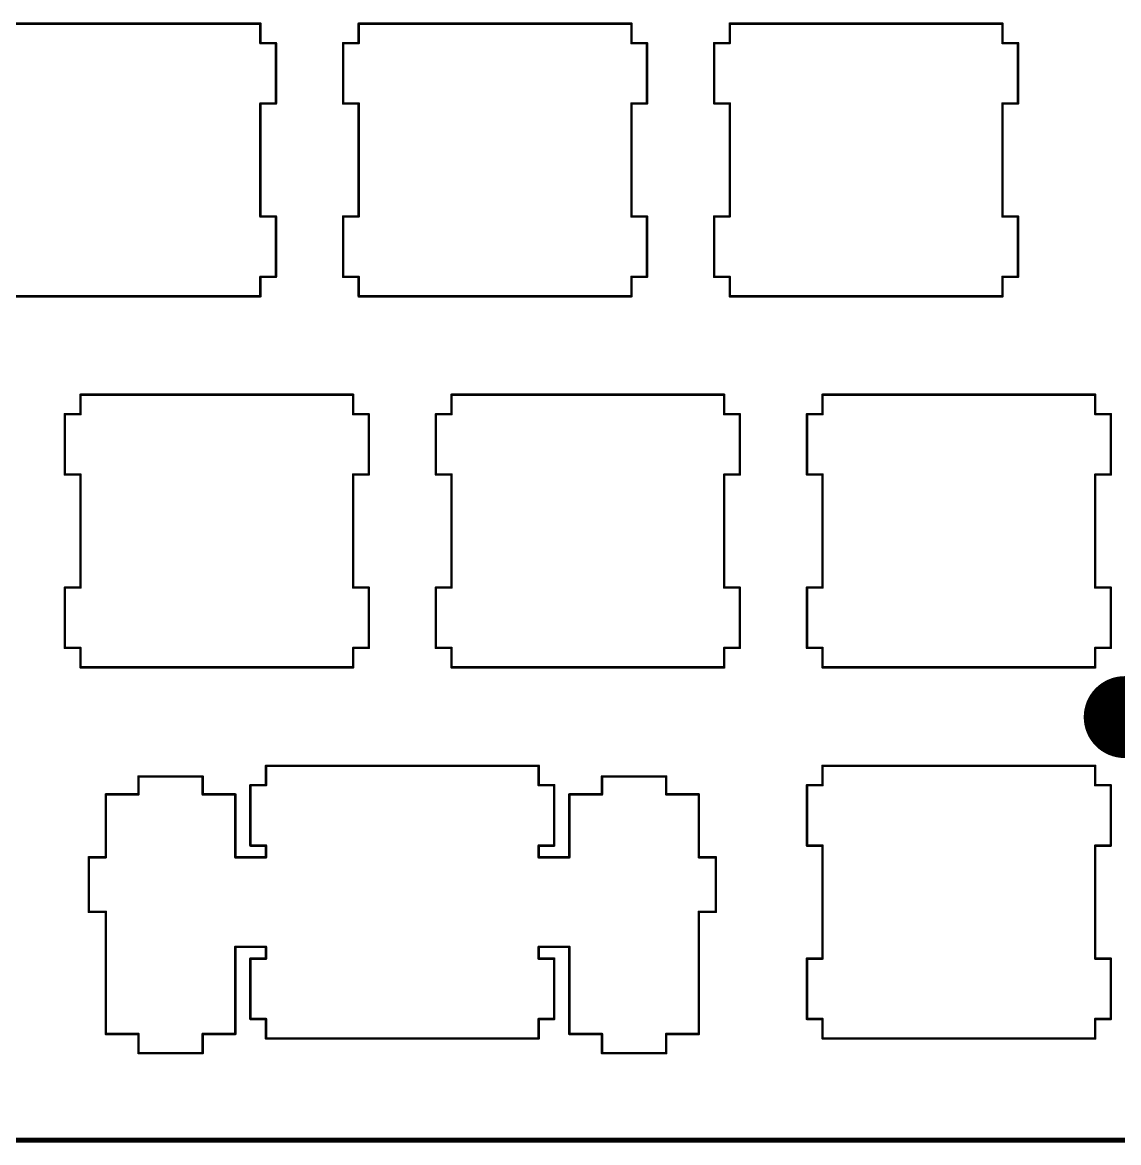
# Model space of a CAD drawing. Extents: x 43 to 335, y 43 to 163.
# Drawn here: x 236.3 to 292.6, y 43.2 to 100.7 of the extents above; entities that cross this region are included whole.
import ezdxf

# ---------------------------------------------------------------- set-up
doc = ezdxf.new("R2010")
doc.units = 0
doc.layers.get('0').update_dxf_attribs({"linetype": 'CONTINUOUS'})
for name, color, linetype in [('BOTTOMLAYER', 5, 'CONTINUOUS'), ('BOTTOMSOLDER', 6, 'CONTINUOUS'), ('MECHANICAL2', 216, 'CONTINUOUS'), ('MULTILAYER', 9, 'CONTINUOUS'), ('PADHOLELAYER', 156, 'CONTINUOUS'), ('TOPLAYER', 1, 'CONTINUOUS'), ('TOPSOLDER', 216, 'CONTINUOUS')]:
    doc.layers.add(name, color=color, linetype=linetype)

# ---------------------------------------------------------------- blocks, each defined once
blk = doc.blocks.new('M2______3')
at = {"layer": 'BOTTOMLAYER', "const_width": 4}
blk.add_lwpolyline([(1, 0), (-1, 0)], dxfattribs=at)
at = {"layer": 'BOTTOMLAYER', "const_width": 2}
for points in [[(-2, 0, 1), (0, 0, 1)], [(0, 0, 1), (2, 0, 1)]]:
    blk.add_lwpolyline(points, format="xyb", close=True, dxfattribs=at)
at = {"layer": 'BOTTOMSOLDER', "const_width": 4.203}
blk.add_lwpolyline([(1, 0), (-1, 0)], dxfattribs=at)
at = {"layer": 'BOTTOMSOLDER', "const_width": 2.102}
for points in [[(-2.051, 0, 1), (0.051, 0, 1)], [(-0.051, 0, 1), (2.051, 0, 1)]]:
    blk.add_lwpolyline(points, format="xyb", close=True, dxfattribs=at)
at = {"layer": 'MULTILAYER', "const_width": 4}
blk.add_lwpolyline([(1, 0), (-1, 0)], dxfattribs=at)
at = {"layer": 'MULTILAYER', "const_width": 2}
for points in [[(-2, 0, 1), (0, 0, 1)], [(0, 0, 1), (2, 0, 1)]]:
    blk.add_lwpolyline(points, format="xyb", close=True, dxfattribs=at)
at = {"layer": 'PADHOLELAYER', "const_width": 1}
blk.add_lwpolyline([(-0.5, 0, 1), (0.5, 0, 1)], format="xyb", close=True, dxfattribs=at)
at = {"layer": 'TOPLAYER', "const_width": 4}
blk.add_lwpolyline([(1, 0), (-1, 0)], dxfattribs=at)
at = {"layer": 'TOPLAYER', "const_width": 2}
for points in [[(-2, 0, 1), (0, 0, 1)], [(0, 0, 1), (2, 0, 1)]]:
    blk.add_lwpolyline(points, format="xyb", close=True, dxfattribs=at)
at = {"layer": 'TOPSOLDER', "const_width": 4.203}
blk.add_lwpolyline([(1, 0), (-1, 0)], dxfattribs=at)
at = {"layer": 'TOPSOLDER', "const_width": 2.102}
for points in [[(-2.051, 0, 1), (0.051, 0, 1)], [(-0.051, 0, 1), (2.051, 0, 1)]]:
    blk.add_lwpolyline(points, format="xyb", close=True, dxfattribs=at)

msp = doc.modelspace()

# ---------------------------------------------------------------- linework, layer by layer
at = {"layer": 'MECHANICAL2'}
for points, const_width in [([(234.503, 100.625), (248.504, 100.625)], 0.127), ([(248.504, 99.626), (248.504, 100.625)], 0.127), ([(253.553, 99.626), (253.553, 100.625)], 0.127), ([(253.553, 100.625), (267.554, 100.625)], 0.127), ([(267.554, 99.626), (267.554, 100.625)], 0.127), ([(272.603, 99.626), (272.603, 100.625)], 0.127), ([(272.603, 100.625), (286.604, 100.625)], 0.127), ([(286.604, 99.626), (286.604, 100.625)], 0.127), ([(248.504, 99.626), (249.303, 99.626)], 0.127), ([(249.303, 96.527), (249.303, 99.626)], 0.127), ([(252.754, 99.626), (253.553, 99.626)], 0.127), ([(252.754, 96.527), (252.754, 99.626)], 0.127), ([(267.554, 99.626), (268.353, 99.626)], 0.127), ([(268.353, 96.527), (268.353, 99.626)], 0.127), ([(271.804, 99.626), (272.603, 99.626)], 0.127), ([(271.804, 96.527), (271.804, 99.626)], 0.127), ([(286.604, 99.626), (287.403, 99.626)], 0.127), ([(287.403, 96.527), (287.403, 99.626)], 0.127), ([(248.504, 90.725), (248.504, 96.527)], 0.127), ([(248.504, 96.527), (249.303, 96.527)], 0.127), ([(252.754, 96.527), (253.553, 96.527)], 0.127), ([(253.553, 90.725), (253.553, 96.527)], 0.127), ([(267.554, 90.725), (267.554, 96.527)], 0.127), ([(267.554, 96.527), (268.353, 96.527)], 0.127), ([(271.804, 96.527), (272.603, 96.527)], 0.127), ([(272.603, 90.725), (272.603, 96.527)], 0.127), ([(286.604, 90.725), (286.604, 96.527)], 0.127), ([(286.604, 96.527), (287.403, 96.527)], 0.127), ([(248.504, 90.725), (249.303, 90.725)], 0.127), ([(249.303, 87.626), (249.303, 90.725)], 0.127), ([(252.754, 90.725), (253.553, 90.725)], 0.127), ([(252.754, 87.626), (252.754, 90.725)], 0.127), ([(267.554, 90.725), (268.353, 90.725)], 0.127), ([(268.353, 87.626), (268.353, 90.725)], 0.127), ([(271.804, 90.725), (272.603, 90.725)], 0.127), ([(271.804, 87.626), (271.804, 90.725)], 0.127), ([(286.604, 90.725), (287.403, 90.725)], 0.127), ([(287.403, 87.626), (287.403, 90.725)], 0.127), ([(248.504, 86.626), (248.504, 87.626)], 0.127), ([(248.504, 87.626), (249.303, 87.626)], 0.127), ([(252.754, 87.626), (253.553, 87.626)], 0.127), ([(253.553, 86.626), (253.553, 87.626)], 0.127), ([(267.554, 86.626), (267.554, 87.626)], 0.127), ([(267.554, 87.626), (268.353, 87.626)], 0.127), ([(271.804, 87.626), (272.603, 87.626)], 0.127), ([(272.603, 86.626), (272.603, 87.626)], 0.127), ([(286.604, 86.626), (286.604, 87.626)], 0.127), ([(286.604, 87.626), (287.403, 87.626)], 0.127), ([(234.503, 86.626), (248.504, 86.626)], 0.127), ([(253.553, 86.626), (267.554, 86.626)], 0.127), ([(272.603, 86.626), (286.604, 86.626)], 0.127), ([(239.267, 80.576), (239.267, 81.575)], 0.127), ([(239.267, 81.575), (253.267, 81.575)], 0.127), ([(253.267, 80.576), (253.267, 81.575)], 0.127), ([(258.317, 80.576), (258.317, 81.575)], 0.127), ([(258.317, 81.575), (272.317, 81.575)], 0.127), ([(272.317, 80.576), (272.317, 81.575)], 0.127), ([(277.367, 80.576), (277.367, 81.575)], 0.127), ([(277.367, 81.575), (291.367, 81.575)], 0.127), ([(291.367, 80.576), (291.367, 81.575)], 0.127), ([(238.466, 80.576), (239.267, 80.576)], 0.127), ([(238.466, 77.477), (238.466, 80.576)], 0.127), ([(253.267, 80.576), (254.067, 80.576)], 0.127), ([(254.067, 77.477), (254.067, 80.576)], 0.127), ([(257.516, 80.576), (258.317, 80.576)], 0.127), ([(257.516, 77.477), (257.516, 80.576)], 0.127), ([(272.317, 80.576), (273.117, 80.576)], 0.127), ([(273.117, 77.477), (273.117, 80.576)], 0.127), ([(276.566, 80.576), (277.367, 80.576)], 0.127), ([(276.566, 77.477), (276.566, 80.576)], 0.127), ([(291.367, 80.576), (292.167, 80.576)], 0.127), ([(292.167, 77.477), (292.167, 80.576)], 0.127), ([(238.466, 77.477), (239.267, 77.477)], 0.127), ([(239.267, 71.675), (239.267, 77.477)], 0.127), ([(253.267, 71.675), (253.267, 77.477)], 0.127), ([(253.267, 77.477), (254.067, 77.477)], 0.127), ([(257.516, 77.477), (258.317, 77.477)], 0.127), ([(258.317, 71.675), (258.317, 77.477)], 0.127), ([(272.317, 71.675), (272.317, 77.477)], 0.127), ([(272.317, 77.477), (273.117, 77.477)], 0.127), ([(276.566, 77.477), (277.367, 77.477)], 0.127), ([(277.367, 71.675), (277.367, 77.477)], 0.127), ([(291.367, 71.675), (291.367, 77.477)], 0.127), ([(291.367, 77.477), (292.167, 77.477)], 0.127), ([(238.466, 71.675), (239.267, 71.675)], 0.127), ([(238.466, 68.576), (238.466, 71.675)], 0.127), ([(253.267, 71.675), (254.067, 71.675)], 0.127), ([(254.067, 68.576), (254.067, 71.675)], 0.127), ([(257.516, 71.675), (258.317, 71.675)], 0.127), ([(257.516, 68.576), (257.516, 71.675)], 0.127), ([(272.317, 71.675), (273.117, 71.675)], 0.127), ([(273.117, 68.576), (273.117, 71.675)], 0.127), ([(276.566, 71.675), (277.367, 71.675)], 0.127), ([(276.566, 68.576), (276.566, 71.675)], 0.127), ([(291.367, 71.675), (292.167, 71.675)], 0.127), ([(292.167, 68.576), (292.167, 71.675)], 0.127), ([(238.466, 68.576), (239.267, 68.576)], 0.127), ([(239.267, 67.576), (239.267, 68.576)], 0.127), ([(253.267, 67.576), (253.267, 68.576)], 0.127), ([(253.267, 68.576), (254.067, 68.576)], 0.127), ([(257.516, 68.576), (258.317, 68.576)], 0.127), ([(258.317, 67.576), (258.317, 68.576)], 0.127), ([(272.317, 67.576), (272.317, 68.576)], 0.127), ([(272.317, 68.576), (273.117, 68.576)], 0.127), ([(276.566, 68.576), (277.367, 68.576)], 0.127), ([(277.367, 67.576), (277.367, 68.576)], 0.127), ([(291.367, 67.576), (291.367, 68.576)], 0.127), ([(291.367, 68.576), (292.167, 68.576)], 0.127), ([(239.267, 67.576), (253.267, 67.576)], 0.127), ([(258.317, 67.576), (272.317, 67.576)], 0.127), ([(277.367, 67.576), (291.367, 67.576)], 0.127), ([(248.792, 61.526), (248.792, 62.526)], 0.127), ([(248.792, 62.526), (262.792, 62.526)], 0.127), ([(262.792, 61.526), (262.792, 62.526)], 0.127), ([(277.367, 61.526), (277.367, 62.526)], 0.127), ([(277.367, 62.526), (291.367, 62.526)], 0.127), ([(291.367, 61.526), (291.367, 62.526)], 0.127), ([(242.242, 61.977), (245.541, 61.977)], 0.127), ([(242.242, 61.056), (242.242, 61.977)], 0.127), ([(245.541, 61.056), (245.541, 61.977)], 0.127), ([(247.991, 61.526), (248.792, 61.526)], 0.127), ([(247.991, 58.427), (247.991, 61.526)], 0.127), ([(262.792, 61.526), (263.592, 61.526)], 0.127), ([(263.592, 58.427), (263.592, 61.526)], 0.127), ([(266.041, 61.977), (269.342, 61.977)], 0.127), ([(266.041, 61.056), (266.041, 61.977)], 0.127), ([(269.342, 61.056), (269.342, 61.977)], 0.127), ([(276.566, 61.526), (277.367, 61.526)], 0.127), ([(276.566, 58.427), (276.566, 61.526)], 0.127), ([(291.367, 61.526), (292.167, 61.526)], 0.127), ([(292.167, 58.427), (292.167, 61.526)], 0.127), ([(240.567, 61.056), (242.242, 61.056)], 0.127), ([(240.567, 57.826), (240.567, 61.056)], 0.127), ([(245.541, 61.056), (247.217, 61.056)], 0.127), ([(247.217, 57.826), (247.217, 61.056)], 0.127), ([(264.367, 61.056), (266.041, 61.056)], 0.127), ([(264.367, 57.826), (264.367, 61.056)], 0.127), ([(269.342, 61.056), (271.017, 61.056)], 0.127), ([(271.017, 57.826), (271.017, 61.056)], 0.127), ([(247.991, 58.427), (248.792, 58.427)], 0.127), ([(248.792, 57.826), (248.792, 58.427)], 0.127), ([(262.792, 57.826), (262.792, 58.427)], 0.127), ([(262.792, 58.427), (263.592, 58.427)], 0.127), ([(276.566, 58.427), (277.367, 58.427)], 0.127), ([(277.367, 52.625), (277.367, 58.427)], 0.127), ([(291.367, 52.625), (291.367, 58.427)], 0.127), ([(291.367, 58.427), (292.167, 58.427)], 0.127), ([(239.692, 57.826), (240.567, 57.826)], 0.127), ([(239.692, 55.027), (239.692, 57.826)], 0.127), ([(247.217, 57.826), (248.792, 57.826)], 0.127), ([(262.792, 57.826), (264.367, 57.826)], 0.127), ([(271.017, 57.826), (271.892, 57.826)], 0.127), ([(271.892, 55.027), (271.892, 57.826)], 0.127), ([(239.692, 55.027), (240.567, 55.027)], 0.127), ([(240.567, 48.757), (240.567, 55.027)], 0.127), ([(271.017, 48.757), (271.017, 55.027)], 0.127), ([(271.017, 55.027), (271.892, 55.027)], 0.127), ([(247.217, 48.757), (247.217, 53.226)], 0.127), ([(247.217, 53.226), (248.792, 53.226)], 0.127), ([(248.792, 52.625), (248.792, 53.226)], 0.127), ([(262.792, 52.625), (262.792, 53.226)], 0.127), ([(262.792, 53.226), (264.367, 53.226)], 0.127), ([(264.367, 48.757), (264.367, 53.226)], 0.127), ([(247.991, 52.625), (248.792, 52.625)], 0.127), ([(247.991, 49.526), (247.991, 52.625)], 0.127), ([(262.792, 52.625), (263.592, 52.625)], 0.127), ([(263.592, 49.526), (263.592, 52.625)], 0.127), ([(276.566, 52.625), (277.367, 52.625)], 0.127), ([(276.566, 49.526), (276.566, 52.625)], 0.127), ([(291.367, 52.625), (292.167, 52.625)], 0.127), ([(292.167, 49.526), (292.167, 52.625)], 0.127), ([(247.991, 49.526), (248.792, 49.526)], 0.127), ([(248.792, 48.527), (248.792, 49.526)], 0.127), ([(262.792, 48.527), (262.792, 49.526)], 0.127), ([(262.792, 49.526), (263.592, 49.526)], 0.127), ([(276.566, 49.526), (277.367, 49.526)], 0.127), ([(277.367, 48.527), (277.367, 49.526)], 0.127), ([(291.367, 48.527), (291.367, 49.526)], 0.127), ([(291.367, 49.526), (292.167, 49.526)], 0.127), ([(240.567, 48.757), (242.242, 48.757)], 0.127), ([(242.242, 47.776), (242.242, 48.757)], 0.127), ([(245.541, 47.776), (245.541, 48.757)], 0.127), ([(245.541, 48.757), (247.217, 48.757)], 0.127), ([(248.792, 48.527), (262.792, 48.527)], 0.127), ([(264.367, 48.757), (266.041, 48.757)], 0.127), ([(266.041, 47.776), (266.041, 48.757)], 0.127), ([(269.342, 47.776), (269.342, 48.757)], 0.127), ([(269.342, 48.757), (271.017, 48.757)], 0.127), ([(277.367, 48.527), (291.367, 48.527)], 0.127), ([(242.242, 47.776), (245.541, 47.776)], 0.127), ([(266.041, 47.776), (269.342, 47.776)], 0.127), ([(43.688, 43.307), (334.391, 43.307)], 0.254)]:
    msp.add_lwpolyline(points, dxfattribs=dict(at, const_width=const_width))
at = {"layer": 'MECHANICAL2', "const_width": 0.0635}
for points in [[(248.472, 100.625, 1), (248.536, 100.625, 1)], [(248.472, 100.625, 1), (248.536, 100.625, 1)], [(253.521, 100.625, 1), (253.585, 100.625, 1)], [(253.521, 100.625, 1), (253.585, 100.625, 1)], [(267.522, 100.625, 1), (267.586, 100.625, 1)], [(267.522, 100.625, 1), (267.586, 100.625, 1)], [(272.571, 100.625, 1), (272.635, 100.625, 1)], [(272.571, 100.625, 1), (272.635, 100.625, 1)], [(286.572, 100.625, 1), (286.636, 100.625, 1)], [(286.572, 100.625, 1), (286.636, 100.625, 1)], [(248.472, 99.626, 1), (248.536, 99.626, 1)], [(248.472, 99.626, 1), (248.536, 99.626, 1)], [(249.271, 99.626, 1), (249.335, 99.626, 1)], [(249.271, 99.626, 1), (249.335, 99.626, 1)], [(252.722, 99.626, 1), (252.786, 99.626, 1)], [(252.722, 99.626, 1), (252.786, 99.626, 1)], [(253.521, 99.626, 1), (253.585, 99.626, 1)], [(253.521, 99.626, 1), (253.585, 99.626, 1)], [(267.522, 99.626, 1), (267.586, 99.626, 1)], [(267.522, 99.626, 1), (267.586, 99.626, 1)], [(268.321, 99.626, 1), (268.385, 99.626, 1)], [(268.321, 99.626, 1), (268.385, 99.626, 1)], [(271.772, 99.626, 1), (271.836, 99.626, 1)], [(271.772, 99.626, 1), (271.836, 99.626, 1)], [(272.571, 99.626, 1), (272.635, 99.626, 1)], [(272.571, 99.626, 1), (272.635, 99.626, 1)], [(286.572, 99.626, 1), (286.636, 99.626, 1)], [(286.572, 99.626, 1), (286.636, 99.626, 1)], [(287.371, 99.626, 1), (287.435, 99.626, 1)], [(287.371, 99.626, 1), (287.435, 99.626, 1)], [(248.472, 96.527, 1), (248.536, 96.527, 1)], [(248.472, 96.527, 1), (248.536, 96.527, 1)], [(249.271, 96.527, 1), (249.335, 96.527, 1)], [(249.271, 96.527, 1), (249.335, 96.527, 1)], [(252.722, 96.527, 1), (252.786, 96.527, 1)], [(252.722, 96.527, 1), (252.786, 96.527, 1)], [(253.521, 96.527, 1), (253.585, 96.527, 1)], [(253.521, 96.527, 1), (253.585, 96.527, 1)], [(267.522, 96.527, 1), (267.586, 96.527, 1)], [(267.522, 96.527, 1), (267.586, 96.527, 1)], [(268.321, 96.527, 1), (268.385, 96.527, 1)], [(268.321, 96.527, 1), (268.385, 96.527, 1)], [(271.772, 96.527, 1), (271.836, 96.527, 1)], [(271.772, 96.527, 1), (271.836, 96.527, 1)], [(272.571, 96.527, 1), (272.635, 96.527, 1)], [(272.571, 96.527, 1), (272.635, 96.527, 1)], [(286.572, 96.527, 1), (286.636, 96.527, 1)], [(286.572, 96.527, 1), (286.636, 96.527, 1)], [(287.371, 96.527, 1), (287.435, 96.527, 1)], [(287.371, 96.527, 1), (287.435, 96.527, 1)], [(248.472, 90.725, 1), (248.536, 90.725, 1)], [(248.472, 90.725, 1), (248.536, 90.725, 1)], [(249.271, 90.725, 1), (249.335, 90.725, 1)], [(249.271, 90.725, 1), (249.335, 90.725, 1)], [(252.722, 90.725, 1), (252.786, 90.725, 1)], [(252.722, 90.725, 1), (252.786, 90.725, 1)], [(253.521, 90.725, 1), (253.585, 90.725, 1)], [(253.521, 90.725, 1), (253.585, 90.725, 1)], [(267.522, 90.725, 1), (267.586, 90.725, 1)], [(267.522, 90.725, 1), (267.586, 90.725, 1)], [(268.321, 90.725, 1), (268.385, 90.725, 1)], [(268.321, 90.725, 1), (268.385, 90.725, 1)], [(271.772, 90.725, 1), (271.836, 90.725, 1)], [(271.772, 90.725, 1), (271.836, 90.725, 1)], [(272.571, 90.725, 1), (272.635, 90.725, 1)], [(272.571, 90.725, 1), (272.635, 90.725, 1)], [(286.572, 90.725, 1), (286.636, 90.725, 1)], [(286.572, 90.725, 1), (286.636, 90.725, 1)], [(287.371, 90.725, 1), (287.435, 90.725, 1)], [(287.371, 90.725, 1), (287.435, 90.725, 1)], [(248.472, 87.626, 1), (248.536, 87.626, 1)], [(248.472, 87.626, 1), (248.536, 87.626, 1)], [(249.271, 87.626, 1), (249.335, 87.626, 1)], [(249.271, 87.626, 1), (249.335, 87.626, 1)], [(252.722, 87.626, 1), (252.786, 87.626, 1)], [(252.722, 87.626, 1), (252.786, 87.626, 1)], [(253.521, 87.626, 1), (253.585, 87.626, 1)], [(253.521, 87.626, 1), (253.585, 87.626, 1)], [(267.522, 87.626, 1), (267.586, 87.626, 1)], [(267.522, 87.626, 1), (267.586, 87.626, 1)], [(268.321, 87.626, 1), (268.385, 87.626, 1)], [(268.321, 87.626, 1), (268.385, 87.626, 1)], [(271.772, 87.626, 1), (271.836, 87.626, 1)], [(271.772, 87.626, 1), (271.836, 87.626, 1)], [(272.571, 87.626, 1), (272.635, 87.626, 1)], [(272.571, 87.626, 1), (272.635, 87.626, 1)], [(286.572, 87.626, 1), (286.636, 87.626, 1)], [(286.572, 87.626, 1), (286.636, 87.626, 1)], [(287.371, 87.626, 1), (287.435, 87.626, 1)], [(287.371, 87.626, 1), (287.435, 87.626, 1)], [(248.472, 86.626, 1), (248.536, 86.626, 1)], [(248.472, 86.626, 1), (248.536, 86.626, 1)], [(253.521, 86.626, 1), (253.585, 86.626, 1)], [(253.521, 86.626, 1), (253.585, 86.626, 1)], [(267.522, 86.626, 1), (267.586, 86.626, 1)], [(267.522, 86.626, 1), (267.586, 86.626, 1)], [(272.571, 86.626, 1), (272.635, 86.626, 1)], [(272.571, 86.626, 1), (272.635, 86.626, 1)], [(286.572, 86.626, 1), (286.636, 86.626, 1)], [(286.572, 86.626, 1), (286.636, 86.626, 1)], [(239.235, 81.575, 1), (239.299, 81.575, 1)], [(239.235, 81.575, 1), (239.299, 81.575, 1)], [(253.235, 81.575, 1), (253.299, 81.575, 1)], [(253.235, 81.575, 1), (253.299, 81.575, 1)], [(258.285, 81.575, 1), (258.349, 81.575, 1)], [(258.285, 81.575, 1), (258.349, 81.575, 1)], [(272.285, 81.575, 1), (272.349, 81.575, 1)], [(272.285, 81.575, 1), (272.349, 81.575, 1)], [(277.335, 81.575, 1), (277.399, 81.575, 1)], [(277.335, 81.575, 1), (277.399, 81.575, 1)], [(291.335, 81.575, 1), (291.399, 81.575, 1)], [(291.335, 81.575, 1), (291.399, 81.575, 1)], [(238.434, 80.576, 1), (238.498, 80.576, 1)], [(238.434, 80.576, 1), (238.498, 80.576, 1)], [(239.235, 80.576, 1), (239.299, 80.576, 1)], [(239.235, 80.576, 1), (239.299, 80.576, 1)], [(253.235, 80.576, 1), (253.299, 80.576, 1)], [(253.235, 80.576, 1), (253.299, 80.576, 1)], [(254.035, 80.576, 1), (254.099, 80.576, 1)], [(254.035, 80.576, 1), (254.099, 80.576, 1)], [(257.484, 80.576, 1), (257.548, 80.576, 1)], [(257.484, 80.576, 1), (257.548, 80.576, 1)], [(258.285, 80.576, 1), (258.349, 80.576, 1)], [(258.285, 80.576, 1), (258.349, 80.576, 1)], [(272.285, 80.576, 1), (272.349, 80.576, 1)], [(272.285, 80.576, 1), (272.349, 80.576, 1)], [(273.085, 80.576, 1), (273.149, 80.576, 1)], [(273.085, 80.576, 1), (273.149, 80.576, 1)], [(276.534, 80.576, 1), (276.598, 80.576, 1)], [(276.534, 80.576, 1), (276.598, 80.576, 1)], [(277.335, 80.576, 1), (277.399, 80.576, 1)], [(277.335, 80.576, 1), (277.399, 80.576, 1)], [(291.335, 80.576, 1), (291.399, 80.576, 1)], [(291.335, 80.576, 1), (291.399, 80.576, 1)], [(292.135, 80.576, 1), (292.199, 80.576, 1)], [(292.135, 80.576, 1), (292.199, 80.576, 1)], [(238.434, 77.477, 1), (238.498, 77.477, 1)], [(238.434, 77.477, 1), (238.498, 77.477, 1)], [(239.235, 77.477, 1), (239.299, 77.477, 1)], [(239.235, 77.477, 1), (239.299, 77.477, 1)], [(253.235, 77.477, 1), (253.299, 77.477, 1)], [(253.235, 77.477, 1), (253.299, 77.477, 1)], [(254.035, 77.477, 1), (254.099, 77.477, 1)], [(254.035, 77.477, 1), (254.099, 77.477, 1)], [(257.484, 77.477, 1), (257.548, 77.477, 1)], [(257.484, 77.477, 1), (257.548, 77.477, 1)], [(258.285, 77.477, 1), (258.349, 77.477, 1)], [(258.285, 77.477, 1), (258.349, 77.477, 1)], [(272.285, 77.477, 1), (272.349, 77.477, 1)], [(272.285, 77.477, 1), (272.349, 77.477, 1)], [(273.085, 77.477, 1), (273.149, 77.477, 1)], [(273.085, 77.477, 1), (273.149, 77.477, 1)], [(276.534, 77.477, 1), (276.598, 77.477, 1)], [(276.534, 77.477, 1), (276.598, 77.477, 1)], [(277.335, 77.477, 1), (277.399, 77.477, 1)], [(277.335, 77.477, 1), (277.399, 77.477, 1)], [(291.335, 77.477, 1), (291.399, 77.477, 1)], [(291.335, 77.477, 1), (291.399, 77.477, 1)], [(292.135, 77.477, 1), (292.199, 77.477, 1)], [(292.135, 77.477, 1), (292.199, 77.477, 1)], [(238.434, 71.675, 1), (238.498, 71.675, 1)], [(238.434, 71.675, 1), (238.498, 71.675, 1)], [(239.235, 71.675, 1), (239.299, 71.675, 1)], [(239.235, 71.675, 1), (239.299, 71.675, 1)], [(253.235, 71.675, 1), (253.299, 71.675, 1)], [(253.235, 71.675, 1), (253.299, 71.675, 1)], [(254.035, 71.675, 1), (254.099, 71.675, 1)], [(254.035, 71.675, 1), (254.099, 71.675, 1)], [(257.484, 71.675, 1), (257.548, 71.675, 1)], [(257.484, 71.675, 1), (257.548, 71.675, 1)], [(258.285, 71.675, 1), (258.349, 71.675, 1)], [(258.285, 71.675, 1), (258.349, 71.675, 1)], [(272.285, 71.675, 1), (272.349, 71.675, 1)], [(272.285, 71.675, 1), (272.349, 71.675, 1)], [(273.085, 71.675, 1), (273.149, 71.675, 1)], [(273.085, 71.675, 1), (273.149, 71.675, 1)], [(276.534, 71.675, 1), (276.598, 71.675, 1)], [(276.534, 71.675, 1), (276.598, 71.675, 1)], [(277.335, 71.675, 1), (277.399, 71.675, 1)], [(277.335, 71.675, 1), (277.399, 71.675, 1)], [(291.335, 71.675, 1), (291.399, 71.675, 1)], [(291.335, 71.675, 1), (291.399, 71.675, 1)], [(292.135, 71.675, 1), (292.199, 71.675, 1)], [(292.135, 71.675, 1), (292.199, 71.675, 1)], [(238.434, 68.576, 1), (238.498, 68.576, 1)], [(238.434, 68.576, 1), (238.498, 68.576, 1)], [(239.235, 68.576, 1), (239.299, 68.576, 1)], [(239.235, 68.576, 1), (239.299, 68.576, 1)], [(253.235, 68.576, 1), (253.299, 68.576, 1)], [(253.235, 68.576, 1), (253.299, 68.576, 1)], [(254.035, 68.576, 1), (254.099, 68.576, 1)], [(254.035, 68.576, 1), (254.099, 68.576, 1)], [(257.484, 68.576, 1), (257.548, 68.576, 1)], [(257.484, 68.576, 1), (257.548, 68.576, 1)], [(258.285, 68.576, 1), (258.349, 68.576, 1)], [(258.285, 68.576, 1), (258.349, 68.576, 1)], [(272.285, 68.576, 1), (272.349, 68.576, 1)], [(272.285, 68.576, 1), (272.349, 68.576, 1)], [(273.085, 68.576, 1), (273.149, 68.576, 1)], [(273.085, 68.576, 1), (273.149, 68.576, 1)], [(276.534, 68.576, 1), (276.598, 68.576, 1)], [(276.534, 68.576, 1), (276.598, 68.576, 1)], [(277.335, 68.576, 1), (277.399, 68.576, 1)], [(277.335, 68.576, 1), (277.399, 68.576, 1)], [(291.335, 68.576, 1), (291.399, 68.576, 1)], [(291.335, 68.576, 1), (291.399, 68.576, 1)], [(292.135, 68.576, 1), (292.199, 68.576, 1)], [(292.135, 68.576, 1), (292.199, 68.576, 1)], [(239.235, 67.576, 1), (239.299, 67.576, 1)], [(239.235, 67.576, 1), (239.299, 67.576, 1)], [(253.235, 67.576, 1), (253.299, 67.576, 1)], [(253.235, 67.576, 1), (253.299, 67.576, 1)], [(258.285, 67.576, 1), (258.349, 67.576, 1)], [(258.285, 67.576, 1), (258.349, 67.576, 1)], [(272.285, 67.576, 1), (272.349, 67.576, 1)], [(272.285, 67.576, 1), (272.349, 67.576, 1)], [(277.335, 67.576, 1), (277.399, 67.576, 1)], [(277.335, 67.576, 1), (277.399, 67.576, 1)], [(291.335, 67.576, 1), (291.399, 67.576, 1)], [(291.335, 67.576, 1), (291.399, 67.576, 1)], [(248.76, 62.526, 1), (248.824, 62.526, 1)], [(248.76, 62.526, 1), (248.824, 62.526, 1)], [(262.76, 62.526, 1), (262.824, 62.526, 1)], [(262.76, 62.526, 1), (262.824, 62.526, 1)], [(277.335, 62.526, 1), (277.399, 62.526, 1)], [(277.335, 62.526, 1), (277.399, 62.526, 1)], [(291.335, 62.526, 1), (291.399, 62.526, 1)], [(291.335, 62.526, 1), (291.399, 62.526, 1)], [(242.21, 61.977, 1), (242.274, 61.977, 1)], [(242.21, 61.977, 1), (242.274, 61.977, 1)], [(245.509, 61.977, 1), (245.573, 61.977, 1)], [(245.509, 61.977, 1), (245.573, 61.977, 1)], [(247.959, 61.526, 1), (248.023, 61.526, 1)], [(247.959, 61.526, 1), (248.023, 61.526, 1)], [(248.76, 61.526, 1), (248.824, 61.526, 1)], [(248.76, 61.526, 1), (248.824, 61.526, 1)], [(262.76, 61.526, 1), (262.824, 61.526, 1)], [(262.76, 61.526, 1), (262.824, 61.526, 1)], [(263.56, 61.526, 1), (263.624, 61.526, 1)], [(263.56, 61.526, 1), (263.624, 61.526, 1)], [(266.009, 61.977, 1), (266.073, 61.977, 1)], [(266.009, 61.977, 1), (266.073, 61.977, 1)], [(269.31, 61.977, 1), (269.374, 61.977, 1)], [(269.31, 61.977, 1), (269.374, 61.977, 1)], [(276.534, 61.526, 1), (276.598, 61.526, 1)], [(276.534, 61.526, 1), (276.598, 61.526, 1)], [(277.335, 61.526, 1), (277.399, 61.526, 1)], [(277.335, 61.526, 1), (277.399, 61.526, 1)], [(291.335, 61.526, 1), (291.399, 61.526, 1)], [(291.335, 61.526, 1), (291.399, 61.526, 1)], [(292.135, 61.526, 1), (292.199, 61.526, 1)], [(292.135, 61.526, 1), (292.199, 61.526, 1)], [(240.535, 61.056, 1), (240.599, 61.056, 1)], [(240.535, 61.056, 1), (240.599, 61.056, 1)], [(242.21, 61.056, 1), (242.274, 61.056, 1)], [(242.21, 61.056, 1), (242.274, 61.056, 1)], [(245.509, 61.056, 1), (245.573, 61.056, 1)], [(245.509, 61.056, 1), (245.573, 61.056, 1)], [(247.185, 61.056, 1), (247.249, 61.056, 1)], [(247.185, 61.056, 1), (247.249, 61.056, 1)], [(264.335, 61.056, 1), (264.399, 61.056, 1)], [(264.335, 61.056, 1), (264.399, 61.056, 1)], [(266.009, 61.056, 1), (266.073, 61.056, 1)], [(266.009, 61.056, 1), (266.073, 61.056, 1)], [(269.31, 61.056, 1), (269.374, 61.056, 1)], [(269.31, 61.056, 1), (269.374, 61.056, 1)], [(270.985, 61.056, 1), (271.049, 61.056, 1)], [(270.985, 61.056, 1), (271.049, 61.056, 1)], [(247.959, 58.427, 1), (248.023, 58.427, 1)], [(247.959, 58.427, 1), (248.023, 58.427, 1)], [(248.76, 58.427, 1), (248.824, 58.427, 1)], [(248.76, 58.427, 1), (248.824, 58.427, 1)], [(262.76, 58.427, 1), (262.824, 58.427, 1)], [(262.76, 58.427, 1), (262.824, 58.427, 1)], [(263.56, 58.427, 1), (263.624, 58.427, 1)], [(263.56, 58.427, 1), (263.624, 58.427, 1)], [(276.534, 58.427, 1), (276.598, 58.427, 1)], [(276.534, 58.427, 1), (276.598, 58.427, 1)], [(277.335, 58.427, 1), (277.399, 58.427, 1)], [(277.335, 58.427, 1), (277.399, 58.427, 1)], [(291.335, 58.427, 1), (291.399, 58.427, 1)], [(291.335, 58.427, 1), (291.399, 58.427, 1)], [(292.135, 58.427, 1), (292.199, 58.427, 1)], [(292.135, 58.427, 1), (292.199, 58.427, 1)], [(239.66, 57.826, 1), (239.724, 57.826, 1)], [(239.66, 57.826, 1), (239.724, 57.826, 1)], [(240.535, 57.826, 1), (240.599, 57.826, 1)], [(240.535, 57.826, 1), (240.599, 57.826, 1)], [(247.185, 57.826, 1), (247.249, 57.826, 1)], [(247.185, 57.826, 1), (247.249, 57.826, 1)], [(248.76, 57.826, 1), (248.824, 57.826, 1)], [(248.76, 57.826, 1), (248.824, 57.826, 1)], [(262.76, 57.826, 1), (262.824, 57.826, 1)], [(262.76, 57.826, 1), (262.824, 57.826, 1)], [(264.335, 57.826, 1), (264.399, 57.826, 1)], [(264.335, 57.826, 1), (264.399, 57.826, 1)], [(270.985, 57.826, 1), (271.049, 57.826, 1)], [(270.985, 57.826, 1), (271.049, 57.826, 1)], [(271.86, 57.826, 1), (271.924, 57.826, 1)], [(271.86, 57.826, 1), (271.924, 57.826, 1)], [(239.66, 55.027, 1), (239.724, 55.027, 1)], [(239.66, 55.027, 1), (239.724, 55.027, 1)], [(240.535, 55.027, 1), (240.599, 55.027, 1)], [(240.535, 55.027, 1), (240.599, 55.027, 1)], [(270.985, 55.027, 1), (271.049, 55.027, 1)], [(270.985, 55.027, 1), (271.049, 55.027, 1)], [(271.86, 55.027, 1), (271.924, 55.027, 1)], [(271.86, 55.027, 1), (271.924, 55.027, 1)], [(247.185, 53.226, 1), (247.249, 53.226, 1)], [(247.185, 53.226, 1), (247.249, 53.226, 1)], [(248.76, 53.226, 1), (248.824, 53.226, 1)], [(248.76, 53.226, 1), (248.824, 53.226, 1)], [(262.76, 53.226, 1), (262.824, 53.226, 1)], [(262.76, 53.226, 1), (262.824, 53.226, 1)], [(264.335, 53.226, 1), (264.399, 53.226, 1)], [(264.335, 53.226, 1), (264.399, 53.226, 1)], [(247.959, 52.625, 1), (248.023, 52.625, 1)], [(247.959, 52.625, 1), (248.023, 52.625, 1)], [(248.76, 52.625, 1), (248.824, 52.625, 1)], [(248.76, 52.625, 1), (248.824, 52.625, 1)], [(262.76, 52.625, 1), (262.824, 52.625, 1)], [(262.76, 52.625, 1), (262.824, 52.625, 1)], [(263.56, 52.625, 1), (263.624, 52.625, 1)], [(263.56, 52.625, 1), (263.624, 52.625, 1)], [(276.534, 52.625, 1), (276.598, 52.625, 1)], [(276.534, 52.625, 1), (276.598, 52.625, 1)], [(277.335, 52.625, 1), (277.399, 52.625, 1)], [(277.335, 52.625, 1), (277.399, 52.625, 1)], [(291.335, 52.625, 1), (291.399, 52.625, 1)], [(291.335, 52.625, 1), (291.399, 52.625, 1)], [(292.135, 52.625, 1), (292.199, 52.625, 1)], [(292.135, 52.625, 1), (292.199, 52.625, 1)], [(247.959, 49.526, 1), (248.023, 49.526, 1)], [(247.959, 49.526, 1), (248.023, 49.526, 1)], [(248.76, 49.526, 1), (248.824, 49.526, 1)], [(248.76, 49.526, 1), (248.824, 49.526, 1)], [(262.76, 49.526, 1), (262.824, 49.526, 1)], [(262.76, 49.526, 1), (262.824, 49.526, 1)], [(263.56, 49.526, 1), (263.624, 49.526, 1)], [(263.56, 49.526, 1), (263.624, 49.526, 1)], [(276.534, 49.526, 1), (276.598, 49.526, 1)], [(276.534, 49.526, 1), (276.598, 49.526, 1)], [(277.335, 49.526, 1), (277.399, 49.526, 1)], [(277.335, 49.526, 1), (277.399, 49.526, 1)], [(291.335, 49.526, 1), (291.399, 49.526, 1)], [(291.335, 49.526, 1), (291.399, 49.526, 1)], [(292.135, 49.526, 1), (292.199, 49.526, 1)], [(292.135, 49.526, 1), (292.199, 49.526, 1)], [(240.535, 48.757, 1), (240.599, 48.757, 1)], [(240.535, 48.757, 1), (240.599, 48.757, 1)], [(242.21, 48.757, 1), (242.274, 48.757, 1)], [(242.21, 48.757, 1), (242.274, 48.757, 1)], [(245.509, 48.757, 1), (245.573, 48.757, 1)], [(245.509, 48.757, 1), (245.573, 48.757, 1)], [(247.185, 48.757, 1), (247.249, 48.757, 1)], [(247.185, 48.757, 1), (247.249, 48.757, 1)], [(248.76, 48.527, 1), (248.824, 48.527, 1)], [(248.76, 48.527, 1), (248.824, 48.527, 1)], [(262.76, 48.527, 1), (262.824, 48.527, 1)], [(262.76, 48.527, 1), (262.824, 48.527, 1)], [(264.335, 48.757, 1), (264.399, 48.757, 1)], [(264.335, 48.757, 1), (264.399, 48.757, 1)], [(266.009, 48.757, 1), (266.073, 48.757, 1)], [(266.009, 48.757, 1), (266.073, 48.757, 1)], [(269.31, 48.757, 1), (269.374, 48.757, 1)], [(269.31, 48.757, 1), (269.374, 48.757, 1)], [(270.985, 48.757, 1), (271.049, 48.757, 1)], [(270.985, 48.757, 1), (271.049, 48.757, 1)], [(277.335, 48.527, 1), (277.399, 48.527, 1)], [(277.335, 48.527, 1), (277.399, 48.527, 1)], [(291.335, 48.527, 1), (291.399, 48.527, 1)], [(291.335, 48.527, 1), (291.399, 48.527, 1)], [(242.21, 47.776, 1), (242.274, 47.776, 1)], [(242.21, 47.776, 1), (242.274, 47.776, 1)], [(245.509, 47.776, 1), (245.573, 47.776, 1)], [(245.509, 47.776, 1), (245.573, 47.776, 1)], [(266.009, 47.776, 1), (266.073, 47.776, 1)], [(266.009, 47.776, 1), (266.073, 47.776, 1)], [(269.31, 47.776, 1), (269.374, 47.776, 1)], [(269.31, 47.776, 1), (269.374, 47.776, 1)]]:
    msp.add_lwpolyline(points, format="xyb", close=True, dxfattribs=at)

# ---------------------------------------------------------------- block references
at = {"rotation": 180}
msp.add_blockref('M2______3', (293.878, 65.024), dxfattribs=at)

doc.saveas('drawing.dxf')
